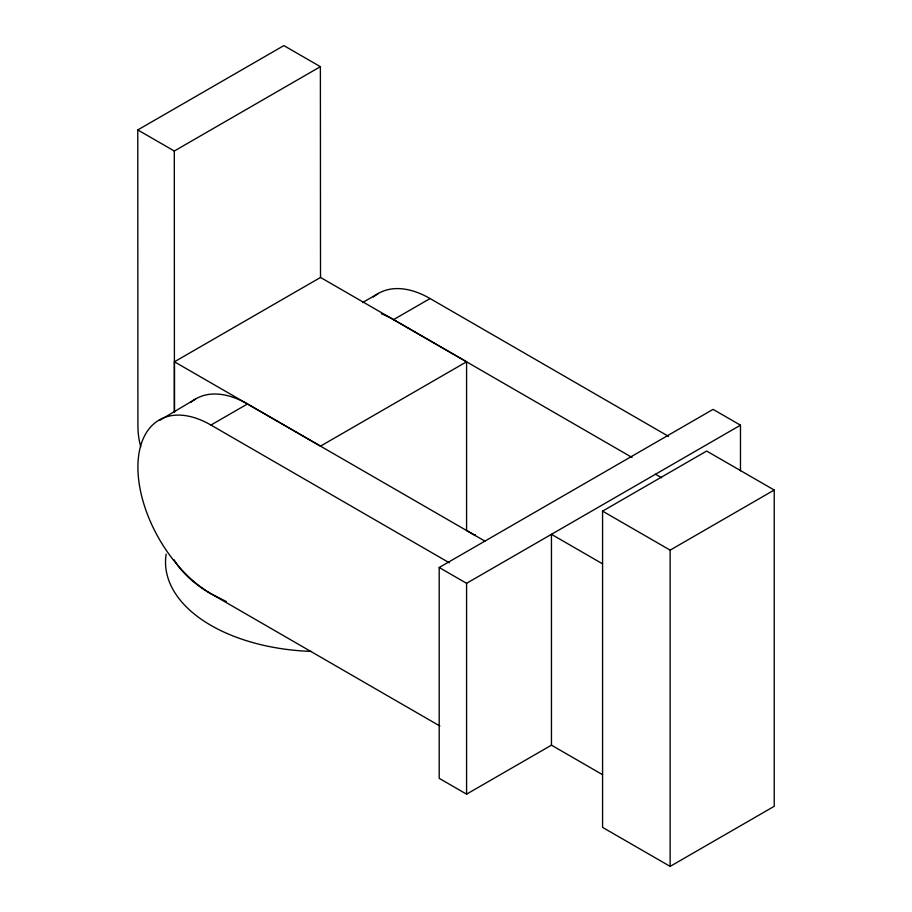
<?xml version="1.0" encoding="UTF-8"?>
<svg xmlns="http://www.w3.org/2000/svg" width="912" height="912" viewBox="0 0 912 912"><rect width="100%" height="100%" fill="white"/><g stroke="black" fill="none" stroke-linecap="round" stroke-linejoin="round"><path stroke-width="1.37" d="M475.334 534.58L475.255 535.515L466.579 530.465L466.579 361.79L320.511 277.453L320.386 66.679L283.86 45.6L137.78 129.937L137.906 425.049A103.295 59.633 -60 0 0 140.733 446.618M137.78 129.937L174.306 151.016L320.386 66.679M174.431 412.395L174.431 361.79L320.511 277.453M195.818 398.84L159.577 420.409M362.588 302.556L378.423 293.425M439.846 725.998L210.934 593.712A103.295 59.633 60 0 1 137.906 467.206A103.295 59.633 60 0 1 210.946 425.049L247.471 403.959L484.91 541.101M381.364 313.774A103.295 59.633 60 0 1 393.539 319.622L430.065 298.543L668.496 436.335M466.579 361.79L320.511 446.128L174.431 361.79M602.57 774.687L551.452 745.161L466.579 794.158L439.196 778.346L439.196 567.503L713.081 409.374L740.476 425.186L740.476 470.774M439.196 567.503L466.579 583.315L740.476 425.186M602.57 511.13L706.652 451.041L774.22 490.04L774.22 806.311L670.138 866.4L602.57 827.389L602.57 511.13L670.138 550.13L774.22 490.04M226.37 601.555L210.911 593.735A154.994 89.479 0 0 1 174.044 559.74M655.523 474.229L661.61 477.751M602.57 563.844L551.452 534.318L551.452 745.161M393.539 319.622L632.062 457.459M210.946 425.049L449.377 562.829M174.306 151.016L174.42 412.076M670.138 550.13L670.138 866.4M466.579 583.315L466.579 794.158M373.361 296.981A103.295 59.633 60 0 1 430.065 298.543M190.768 402.397A103.295 59.633 60 0 1 247.471 403.959M311.152 651.407A154.994 89.479 0 0 1 166.132 554.165"/></g></svg>
